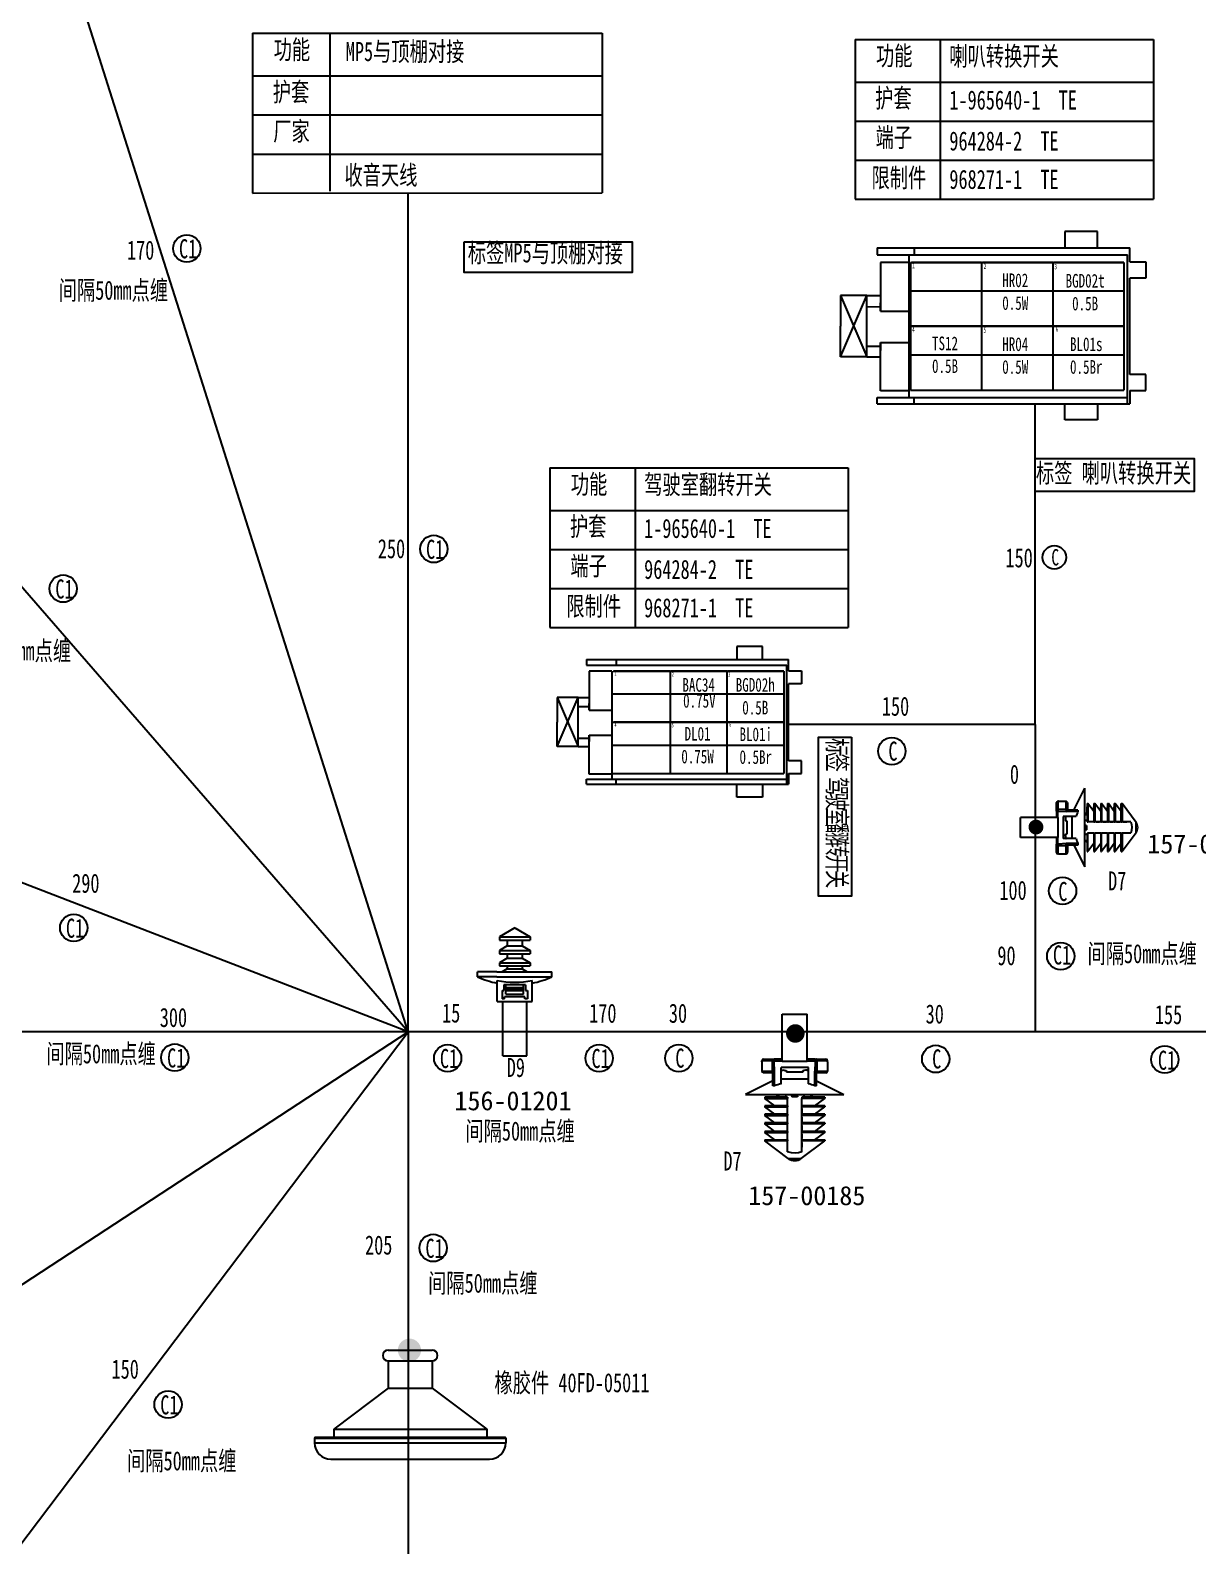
# Model space of a CAD drawing. Header units: millimetres. Extents: x 1543 to 5748, y 1576 to 2417.
# Drawn here: x 2583.1 to 2796.8, y 1916.8 to 2194.3 of the extents above; entities that cross this region are included whole.
import ezdxf

# ---------------------------------------------------------------- set-up
doc = ezdxf.new("R2010")
doc.units = ezdxf.units.MM
doc.layers.get('0').update_dxf_attribs({"lineweight": 25})
doc.layers.add('11文本层', color=255, linetype='Continuous')
for name, color, linetype, lineweight in [('1轮廓实线层', 7, 'Continuous', 50), ('_0', 7, 'Continuous', 25), ('_1轮廓实线层', 7, 'Continuous', 40)]:
    doc.layers.add(name, color=color, linetype=linetype, lineweight=lineweight)
doc.styles.get("Standard").update_dxf_attribs({"font": ''})
doc.styles.add('仿宋体', font='', dxfattribs={"width": 0.7, "height": 3.5})
doc.styles.add('仿宋体GB2312', font='', dxfattribs={"width": 0.7})
doc.styles.add('标准', font='fangsong.ttf', dxfattribs={"width": 0.7, "height": 3.5})
doc.styles.get('Standard').set_extended_font_data('SimSun')
doc.styles.get('仿宋体').set_extended_font_data('SimSun')
doc.styles.get('仿宋体GB2312').set_extended_font_data('SimSun')

msp = doc.modelspace()

# ---------------------------------------------------------------- hatches: boundary and pattern name
at = {"layer": '_1轮廓实线层', "linetype": 'ByBlock', "lineweight": -2}
h = msp.add_hatch(color=0, dxfattribs=at)
h.dxf.hatch_style = 1
edge = h.paths.add_edge_path()
edge.add_ellipse((2767.16, 2048.38), major_axis=(0, 1.36), ratio=1, start_angle=0, end_angle=360, ccw=False)
h = msp.add_hatch(color=0, dxfattribs=at)
h.dxf.hatch_style = 1
edge = h.paths.add_edge_path()
edge.add_ellipse((2723.12, 2010.59), major_axis=(1.7, 0), ratio=1, start_angle=0, end_angle=360, ccw=False)
h = msp.add_hatch(color=0, dxfattribs=at)
h.dxf.hatch_style = 1
edge = h.paths.add_edge_path()
edge.add_ellipse((2652.5, 1952.6), major_axis=(0, 2.12), ratio=1, start_angle=0, end_angle=360)

# ---------------------------------------------------------------- linework, layer by layer
at = {"color": 0}
msp.add_line((2637.94, 2193.72), (2637.94, 2164.8), dxfattribs=at)
for p, q in [((2778.4, 2157.41), (2772.47, 2157.41)), ((2772.47, 2157.41), (2772.47, 2154.45)), ((2778.4, 2154.45), (2778.4, 2157.41)), ((2738.1, 2154.45), (2744.85, 2154.45)), ((2738.1, 2154.45), (2738.1, 2153.16)), ((2738.1, 2153.16), (2744.85, 2153.16)), ((2743.89, 2153.16), (2743.89, 2140.17)), ((2743.89, 2153.16), (2783.91, 2153.16)), ((2744.85, 2154.45), (2784.33, 2154.45)), ((2744.85, 2154.45), (2744.85, 2153.16)), ((2783.91, 2125.88), (2783.91, 2153.16)), ((2784.33, 2151.87), (2784.33, 2154.45)), ((2743.89, 2151.75), (2738.7, 2151.75)), ((2738.7, 2151.75), (2738.7, 2142.86)), ((2744.22, 2151.77), (2744.22, 2140.07)), ((2744.22, 2151.77), (2757.22, 2151.77)), ((2757.22, 2151.77), (2744.36, 2151.77)), ((2757.22, 2151.77), (2757.22, 2140.07)), ((2757.22, 2151.77), (2757.22, 2140.07)), ((2757.22, 2151.77), (2770.22, 2151.77)), ((2770.22, 2151.77), (2757.36, 2151.77)), ((2770.22, 2151.77), (2770.22, 2140.07)), ((2770.22, 2151.77), (2770.22, 2140.07)), ((2770.22, 2151.77), (2783.22, 2151.77)), ((2783.22, 2151.77), (2770.36, 2151.77)), ((2783.22, 2151.77), (2783.22, 2140.07)), ((2784.33, 2151.87), (2787.29, 2151.87)), ((2787.29, 2151.87), (2787.29, 2148.9)), ((2787.29, 2148.9), (2784.33, 2148.9)), ((2784.33, 2131.27), (2784.33, 2148.9)), ((2736.21, 2145.71), (2731.4, 2145.71)), ((2731.4, 2145.71), (2731.4, 2140.1)), ((2731.4, 2134.49), (2736.21, 2145.71)), ((2731.4, 2145.71), (2736.19, 2134.49)), ((2736.19, 2134.49), (2736.21, 2145.71)), ((2736.21, 2145.71), (2738.7, 2145.71)), ((2744.22, 2146.57), (2757.22, 2146.57)), ((2757.22, 2146.57), (2770.22, 2146.57)), ((2770.22, 2146.57), (2783.22, 2146.57)), ((2738.7, 2143.6), (2736.2, 2143.61)), ((2738.7, 2142.86), (2738.7, 2144.34)), ((2738.7, 2142.86), (2743.89, 2142.86)), ((2731.4, 2134.49), (2731.4, 2140.1)), ((2743.89, 2140.17), (2743.89, 2137.12)), ((2744.22, 2140.07), (2744.22, 2128.37)), ((2744.22, 2140.07), (2757.22, 2140.07)), ((2744.22, 2140.07), (2757.22, 2140.07)), ((2757.22, 2140.07), (2744.36, 2140.07)), ((2757.22, 2140.07), (2757.22, 2128.37)), ((2757.22, 2140.07), (2757.22, 2128.37)), ((2757.22, 2140.07), (2770.22, 2140.07)), ((2757.22, 2140.07), (2770.22, 2140.07)), ((2770.22, 2140.07), (2757.36, 2140.07)), ((2770.22, 2140.07), (2770.22, 2128.37)), ((2770.22, 2140.07), (2770.22, 2128.37)), ((2770.22, 2140.07), (2783.22, 2140.07)), ((2770.22, 2140.07), (2783.22, 2140.07)), ((2783.22, 2140.07), (2770.36, 2140.07)), ((2783.22, 2140.07), (2783.22, 2128.37)), ((2738.7, 2128.23), (2738.7, 2137.12)), ((2738.7, 2137.12), (2743.89, 2137.12)), ((2738.7, 2137.12), (2738.7, 2135.64)), ((2743.89, 2137.12), (2743.89, 2128.15)), ((2736.19, 2134.49), (2731.4, 2134.49)), ((2736.19, 2134.49), (2738.7, 2134.49)), ((2738.7, 2136.38), (2736.2, 2136.38)), ((2744.22, 2134.87), (2757.22, 2134.87)), ((2757.22, 2134.87), (2770.22, 2134.87)), ((2770.22, 2134.87), (2783.22, 2134.87)), ((2787.29, 2131.27), (2784.33, 2131.27)), ((2787.29, 2128.31), (2787.29, 2131.27)), ((2743.89, 2128.23), (2738.7, 2128.23)), ((2743.89, 2129.71), (2743.89, 2127.02)), ((2744.22, 2128.37), (2757.22, 2128.37)), ((2757.22, 2128.37), (2770.22, 2128.37)), ((2770.22, 2128.37), (2783.22, 2128.37)), ((2784.33, 2128.31), (2787.29, 2128.31)), ((2784.33, 2128.31), (2784.33, 2125.88)), ((2738.1, 2125.88), (2738.1, 2127.02)), ((2738.1, 2127.02), (2783.91, 2127.02)), ((2738.1, 2125.88), (2744.85, 2125.88)), ((2744.85, 2125.88), (2744.85, 2127.02)), ((2744.85, 2125.88), (2784.33, 2125.88)), ((2772.47, 2122.92), (2772.47, 2125.88)), ((2778.4, 2125.88), (2778.4, 2122.92)), ((2778.4, 2122.92), (2772.47, 2122.92)), ((2717.14, 2081.45), (2712.4, 2081.45)), ((2712.4, 2081.45), (2712.4, 2079.08)), ((2717.14, 2079.08), (2717.14, 2081.45)), ((2684.91, 2079.08), (2690.31, 2079.08)), ((2684.91, 2079.08), (2684.91, 2078.04)), ((2690.31, 2079.08), (2721.89, 2079.08)), ((2690.31, 2079.08), (2690.31, 2078.04)), ((2721.89, 2077.01), (2721.89, 2079.08)), ((2684.91, 2078.04), (2690.31, 2078.04)), ((2689.54, 2076.92), (2685.39, 2076.92)), ((2685.39, 2076.92), (2685.39, 2069.81)), ((2689.54, 2078.04), (2721.55, 2078.04)), ((2689.54, 2076.92), (2689.54, 2058.04)), ((2689.8, 2076.93), (2700.2, 2076.93)), ((2700.2, 2076.93), (2689.91, 2076.93)), ((2700.2, 2076.93), (2700.2, 2067.57)), ((2700.2, 2076.93), (2700.2, 2067.57)), ((2700.2, 2076.93), (2710.6, 2076.93)), ((2710.6, 2076.93), (2700.31, 2076.93)), ((2710.6, 2076.93), (2710.6, 2067.57)), ((2710.6, 2076.93), (2710.6, 2067.57)), ((2710.6, 2076.93), (2721, 2076.93)), ((2721, 2076.93), (2710.71, 2076.93)), ((2721, 2076.93), (2721, 2067.57)), ((2721.55, 2056.23), (2721.55, 2078.04)), ((2721.89, 2077.01), (2724.26, 2077.01)), ((2724.26, 2077.01), (2724.26, 2074.64)), ((2689.8, 2072.77), (2700.2, 2072.77)), ((2700.2, 2072.77), (2710.6, 2072.77)), ((2710.6, 2072.77), (2721, 2072.77)), ((2724.26, 2074.64), (2721.89, 2074.64)), ((2721.89, 2060.54), (2721.89, 2074.64)), ((2683.39, 2072.08), (2679.55, 2072.08)), ((2679.55, 2072.08), (2679.55, 2067.6)), ((2679.55, 2063.11), (2683.39, 2072.08)), ((2679.55, 2072.08), (2683.38, 2063.11)), ((2683.38, 2063.11), (2683.39, 2072.08)), ((2683.39, 2072.08), (2685.39, 2072.08)), ((2685.39, 2070.4), (2683.39, 2070.4)), ((2685.39, 2069.81), (2685.39, 2071)), ((2679.55, 2063.11), (2679.55, 2067.6)), ((2685.39, 2069.81), (2689.54, 2069.81)), ((2689.8, 2067.57), (2700.2, 2067.57)), ((2689.8, 2067.57), (2700.2, 2067.57)), ((2700.2, 2067.57), (2689.91, 2067.57)), ((2700.2, 2067.57), (2700.2, 2058.21)), ((2700.2, 2067.57), (2700.2, 2058.21)), ((2700.2, 2067.57), (2710.6, 2067.57)), ((2700.2, 2067.57), (2710.6, 2067.57)), ((2710.6, 2067.57), (2700.31, 2067.57)), ((2710.6, 2067.57), (2710.6, 2058.21)), ((2710.6, 2067.57), (2710.6, 2058.21)), ((2710.6, 2067.57), (2721, 2067.57)), ((2710.6, 2067.57), (2721, 2067.57)), ((2721, 2067.57), (2710.71, 2067.57)), ((2721, 2067.57), (2721, 2058.21)), ((2685.39, 2064.63), (2683.38, 2064.63)), ((2685.39, 2058.1), (2685.39, 2065.22)), ((2685.39, 2065.22), (2689.54, 2065.22)), ((2685.39, 2065.22), (2685.39, 2064.03)), ((2683.38, 2063.11), (2679.55, 2063.11)), ((2683.38, 2063.11), (2685.39, 2063.11)), ((2689.8, 2063.41), (2700.2, 2063.41)), ((2700.2, 2063.41), (2710.6, 2063.41)), ((2710.6, 2063.41), (2721, 2063.41)), ((2689.54, 2059.29), (2689.54, 2057.13)), ((2724.26, 2060.54), (2721.89, 2060.54)), ((2724.26, 2058.17), (2724.26, 2060.54)), ((2684.91, 2056.23), (2684.91, 2057.13)), ((2684.91, 2057.13), (2721.55, 2057.13)), ((2684.91, 2056.23), (2690.31, 2056.23)), ((2689.54, 2058.1), (2685.39, 2058.1)), ((2689.8, 2058.21), (2700.2, 2058.21)), ((2690.31, 2056.23), (2690.31, 2057.13)), ((2690.31, 2056.23), (2721.89, 2056.23)), ((2700.2, 2058.21), (2710.6, 2058.21)), ((2710.6, 2058.21), (2721, 2058.21)), ((2712.4, 2053.85), (2712.4, 2056.23)), ((2717.14, 2056.23), (2717.14, 2053.85)), ((2721.89, 2058.17), (2724.26, 2058.17)), ((2721.89, 2058.17), (2721.89, 2056.23)), ((2717.14, 2053.85), (2712.4, 2053.85)), ((2774.07, 2051.5), (2776.11, 2055.5)), ((2776.11, 2041.1), (2776.11, 2055.5)), ((2770.91, 2051.43), (2770.91, 2052.86)), ((2770.91, 2051.32), (2770.91, 2051.43)), ((2770.91, 2051.32), (2771.15, 2051.32)), ((2770.91, 2051.32), (2770.91, 2050.14)), ((2771.15, 2053.1), (2771.15, 2051.59)), ((2771.31, 2053.1), (2771.15, 2053.1)), ((2771.31, 2051.59), (2771.15, 2051.59)), ((2771.15, 2051.59), (2771.15, 2051.32)), ((2771.15, 2051.32), (2771.31, 2051.32)), ((2771.15, 2050.14), (2771.15, 2051.32)), ((2771.31, 2053.1), (2772.67, 2053.1)), ((2772.67, 2051.59), (2771.31, 2051.59)), ((2771.31, 2051.32), (2772.67, 2051.24)), ((2772.67, 2051.59), (2772.67, 2053.1)), ((2772.67, 2051.59), (2772.67, 2051.32)), ((2772.91, 2051.24), (2772.67, 2051.24)), ((2772.91, 2052.86), (2772.91, 2051.5)), ((2774.81, 2051.5), (2772.91, 2051.5)), ((2774.81, 2051.24), (2772.91, 2051.24)), ((2774.81, 2051.5), (2774.81, 2051.24)), ((2776.35, 2050.86), (2776.11, 2050.86)), ((2776.11, 2050.66), (2776.43, 2050.66)), ((2776.43, 2050.78), (2776.43, 2050.66)), ((2776.43, 2050.7), (2776.51, 2050.7)), ((2776.51, 2052.7), (2776.51, 2049.34)), ((2776.51, 2052.7), (2776.67, 2052.7)), ((2776.51, 2050.7), (2776.51, 2052.11)), ((2776.67, 2052.7), (2776.67, 2049.34)), ((2777.76, 2051.23), (2776.67, 2052.7)), ((2777.76, 2052.7), (2777.76, 2049.34)), ((2777.76, 2052.7), (2777.92, 2052.7)), ((2777.76, 2051.23), (2777.76, 2052.11)), ((2777.92, 2052.7), (2777.92, 2049.34)), ((2779.01, 2051.23), (2777.92, 2052.7)), ((2779.01, 2052.7), (2779.01, 2049.34)), ((2779.01, 2052.7), (2779.17, 2052.7)), ((2779.01, 2051.23), (2779.01, 2052.11)), ((2779.17, 2052.7), (2779.17, 2049.34)), ((2780.26, 2051.23), (2779.17, 2052.7)), ((2780.26, 2052.7), (2780.26, 2049.34)), ((2780.26, 2052.7), (2780.42, 2052.7)), ((2780.26, 2051.23), (2780.26, 2052.11)), ((2780.42, 2052.7), (2780.42, 2049.34)), ((2781.5, 2051.23), (2780.42, 2052.7)), ((2781.5, 2052.7), (2781.5, 2049.34)), ((2781.5, 2052.7), (2781.66, 2052.7)), ((2781.5, 2051.23), (2781.5, 2052.11)), ((2781.66, 2052.7), (2781.66, 2049.34)), ((2782.75, 2051.23), (2781.66, 2052.7)), ((2782.75, 2049.34), (2782.75, 2052.7)), ((2782.75, 2052.7), (2782.91, 2052.7)), ((2782.75, 2051.23), (2782.75, 2052.11)), ((2785.47, 2049.25), (2782.91, 2052.7)), ((2782.91, 2052.7), (2782.91, 2049.34)), ((2771.24, 2050.14), (2764.35, 2050.14)), ((2764.35, 2046.46), (2764.35, 2050.14)), ((2771.24, 2046.46), (2771.24, 2050.14)), ((2774.54, 2050.3), (2772.14, 2050.3)), ((2772.14, 2050.3), (2772.14, 2049.9)), ((2772.14, 2049.9), (2772.14, 2046.7)), ((2772.67, 2049.5), (2772.83, 2049.5)), ((2772.83, 2049.5), (2772.83, 2047.1)), ((2773.79, 2049.9), (2773.79, 2050.3)), ((2773.79, 2046.7), (2773.79, 2049.9)), ((2776.11, 2049.62), (2776.51, 2049.62)), ((2776.35, 2048.7), (2776.11, 2048.7)), ((2776.35, 2047.9), (2776.11, 2047.9)), ((2776.35, 2048.7), (2776.43, 2048.7)), ((2776.35, 2048.7), (2776.35, 2047.9)), ((2776.35, 2047.9), (2776.43, 2047.9)), ((2776.43, 2048.7), (2776.43, 2047.9)), ((2776.51, 2049.34), (2776.67, 2049.34)), ((2778.16, 2049.34), (2776.67, 2049.34)), ((2777.76, 2049.34), (2777.92, 2049.34)), ((2779.41, 2049.34), (2777.92, 2049.34)), ((2778.16, 2049.34), (2778.81, 2049.34)), ((2779.01, 2049.34), (2779.17, 2049.34)), ((2780.66, 2049.34), (2779.17, 2049.34)), ((2779.41, 2049.34), (2780.06, 2049.34)), ((2780.26, 2049.34), (2780.42, 2049.34)), ((2781.9, 2049.34), (2780.42, 2049.34)), ((2780.66, 2049.34), (2781.31, 2049.34)), ((2781.5, 2049.34), (2781.66, 2049.34)), ((2783.15, 2049.34), (2781.66, 2049.34)), ((2781.9, 2049.34), (2782.55, 2049.34)), ((2782.75, 2049.34), (2782.91, 2049.34)), ((2784.51, 2049.34), (2782.91, 2049.34)), ((2783.15, 2049.34), (2783.8, 2049.34)), ((2785.47, 2048.3), (2785.47, 2049.25)), ((2785.47, 2047.34), (2785.47, 2048.3)), ((2771.24, 2046.46), (2764.35, 2046.46)), ((2770.91, 2046.46), (2770.91, 2045.28)), ((2770.91, 2045.28), (2771.15, 2045.28)), ((2770.91, 2045.17), (2770.91, 2045.28)), ((2770.91, 2043.74), (2770.91, 2045.17)), ((2771.15, 2045.28), (2771.15, 2046.46)), ((2771.31, 2045.28), (2771.15, 2045.28)), ((2771.15, 2045), (2771.15, 2045.28)), ((2771.15, 2045), (2771.31, 2045)), ((2771.15, 2045), (2771.15, 2043.5)), ((2772.67, 2045.35), (2771.31, 2045.28)), ((2771.31, 2045), (2772.67, 2045)), ((2772.14, 2046.7), (2772.14, 2046.3)), ((2774.54, 2046.3), (2772.14, 2046.3)), ((2772.67, 2047.1), (2772.83, 2047.1)), ((2772.91, 2045.35), (2772.67, 2045.35)), ((2772.67, 2045), (2772.67, 2045.28)), ((2772.67, 2043.5), (2772.67, 2045)), ((2774.81, 2045.1), (2772.89, 2045.1)), ((2774.81, 2045.35), (2772.91, 2045.35)), ((2772.91, 2045.1), (2772.91, 2043.74)), ((2773.79, 2046.3), (2773.79, 2046.7)), ((2774.07, 2045.1), (2776.11, 2041.1)), ((2774.81, 2045.35), (2774.81, 2045.1)), ((2776.51, 2047.02), (2776.11, 2047.04)), ((2776.11, 2045.93), (2776.43, 2045.93)), ((2776.35, 2045.74), (2776.11, 2045.74)), ((2776.43, 2045.93), (2776.43, 2045.82)), ((2776.43, 2045.9), (2776.51, 2045.9)), ((2776.51, 2047.26), (2776.67, 2047.26)), ((2776.51, 2047.26), (2776.51, 2043.9)), ((2777.76, 2047.26), (2776.67, 2047.26)), ((2776.67, 2043.9), (2776.67, 2047.26)), ((2777.76, 2045.36), (2776.67, 2043.9)), ((2777.76, 2047.26), (2777.92, 2047.26)), ((2777.76, 2047.26), (2777.76, 2043.9)), ((2779.01, 2047.26), (2777.92, 2047.26)), ((2777.92, 2043.9), (2777.92, 2047.26)), ((2779.01, 2045.36), (2777.92, 2043.9)), ((2779.01, 2047.26), (2779.17, 2047.26)), ((2779.01, 2047.26), (2779.01, 2043.9)), ((2780.25, 2047.26), (2779.17, 2047.26)), ((2779.17, 2043.9), (2779.17, 2047.26)), ((2780.26, 2045.36), (2779.17, 2043.9)), ((2780.26, 2047.26), (2780.42, 2047.26)), ((2780.26, 2047.26), (2780.26, 2043.9)), ((2781.5, 2047.26), (2780.42, 2047.26)), ((2780.42, 2043.9), (2780.42, 2047.26)), ((2781.5, 2045.36), (2780.42, 2043.9)), ((2781.5, 2047.26), (2781.66, 2047.26)), ((2781.5, 2047.26), (2781.5, 2043.9)), ((2782.75, 2047.26), (2781.66, 2047.26)), ((2781.66, 2043.9), (2781.66, 2047.26)), ((2782.75, 2045.36), (2781.66, 2043.9)), ((2782.75, 2047.26), (2782.91, 2047.26)), ((2782.75, 2043.9), (2782.75, 2047.26)), ((2785.47, 2047.34), (2782.91, 2043.9)), ((2784.51, 2047.26), (2782.91, 2047.26)), ((2782.91, 2047.26), (2782.91, 2043.9)), ((2771.31, 2043.5), (2771.15, 2043.5)), ((2771.31, 2043.5), (2772.67, 2043.5)), ((2776.51, 2043.9), (2776.67, 2043.9)), ((2777.76, 2043.9), (2777.92, 2043.9)), ((2779.01, 2043.9), (2779.17, 2043.9)), ((2780.26, 2043.9), (2780.42, 2043.9)), ((2781.5, 2043.9), (2781.66, 2043.9)), ((2782.75, 2043.9), (2782.91, 2043.9)), ((2720.71, 2005.5), (2720.71, 2014.1)), ((2720.71, 2014.1), (2725.31, 2014.1)), ((2725.31, 2005.5), (2725.31, 2014.1)), ((2718.89, 2005.61), (2717.01, 2005.61)), ((2717.01, 2005.41), (2717.01, 2005.61)), ((2717.01, 2005.41), (2717.01, 2003.71)), ((2717.01, 2003.71), (2718.89, 2003.71)), ((2717.31, 2005.91), (2719.1, 2005.91)), ((2719.01, 2003.41), (2717.31, 2003.41)), ((2718.89, 2005.61), (2718.89, 2005.41)), ((2718.89, 2005.61), (2719.23, 2005.61)), ((2718.89, 2005.41), (2718.89, 2003.71)), ((2718.89, 2003.71), (2719.23, 2003.71)), ((2719.01, 2001.03), (2719.01, 2003.43)), ((2719.1, 2005.91), (2719.23, 2005.91)), ((2720.71, 2005.91), (2719.23, 2005.91)), ((2719.23, 2005.91), (2719.23, 2005.61)), ((2719.23, 2005.61), (2720.71, 2005.61)), ((2719.23, 2005.41), (2719.23, 2005.61)), ((2719.33, 2003.71), (2719.23, 2005.41)), ((2719.33, 2003.41), (2719.33, 2003.71)), ((2719.33, 2001.03), (2719.33, 2003.41)), ((2720.51, 2001.37), (2720.51, 2004.38)), ((2721.01, 2004.38), (2720.51, 2004.38)), ((2720.71, 2005.5), (2725.31, 2005.5)), ((2725.01, 2004.38), (2721.01, 2004.38)), ((2721.51, 2003.71), (2721.51, 2003.51)), ((2724.51, 2003.51), (2721.51, 2003.51)), ((2724.51, 2003.71), (2724.51, 2003.51)), ((2725.51, 2004.38), (2725.01, 2004.38)), ((2726.78, 2005.91), (2725.31, 2005.91)), ((2725.31, 2005.61), (2726.78, 2005.61)), ((2725.51, 2001.37), (2725.51, 2004.38)), ((2726.78, 2005.41), (2726.69, 2003.71)), ((2726.69, 2003.41), (2726.69, 2003.71)), ((2726.69, 2001.03), (2726.69, 2003.41)), ((2726.78, 2005.91), (2726.78, 2005.61)), ((2726.78, 2005.91), (2726.92, 2005.91)), ((2726.78, 2005.61), (2726.78, 2005.41)), ((2727.13, 2005.61), (2726.78, 2005.61)), ((2727.13, 2003.71), (2726.78, 2003.71)), ((2726.92, 2005.91), (2728.71, 2005.91)), ((2727.01, 2001.03), (2727.01, 2003.41)), ((2728.71, 2003.41), (2727.01, 2003.41)), ((2727.13, 2005.41), (2727.13, 2005.61)), ((2729.01, 2005.61), (2727.13, 2005.61)), ((2727.13, 2003.71), (2727.13, 2005.41)), ((2727.13, 2003.71), (2729.01, 2003.71)), ((2729.01, 2005.41), (2729.01, 2005.61)), ((2729.01, 2005.41), (2729.01, 2003.71)), ((2719.01, 2001.95), (2714.01, 1999.41)), ((2719.33, 2001.03), (2719.01, 2001.03)), ((2720.51, 2002.31), (2721.01, 2002.31)), ((2721.01, 2002.31), (2725.01, 2002.31)), ((2725.01, 2002.31), (2725.51, 2002.31)), ((2727.01, 2001.03), (2726.69, 2001.03)), ((2727.01, 2001.95), (2732.01, 1999.41)), ((2714.01, 1999.41), (2732.01, 1999.41)), ((2721.71, 1998.91), (2717.51, 1998.91)), ((2717.51, 1998.91), (2717.51, 1998.71)), ((2717.51, 1998.71), (2721.71, 1998.71)), ((2719.34, 1997.35), (2717.51, 1998.71)), ((2719.81, 1999.11), (2719.81, 1999.41)), ((2720.05, 1999.01), (2719.91, 1999.01)), ((2720.01, 1999.01), (2720.01, 1998.91)), ((2720.05, 1999.41), (2720.05, 1999.01)), ((2721.41, 1998.91), (2721.43, 1999.41)), ((2721.71, 1998.91), (2721.71, 1998.71)), ((2721.71, 1997.35), (2721.71, 1998.71)), ((2722.51, 1999.11), (2722.51, 1999.41)), ((2722.51, 1999.11), (2722.51, 1999.01)), ((2723.51, 1999.11), (2722.51, 1999.11)), ((2723.51, 1999.01), (2722.51, 1999.01)), ((2723.51, 1999.11), (2723.51, 1999.41)), ((2723.51, 1999.11), (2723.51, 1999.01)), ((2724.31, 1998.91), (2724.31, 1998.71)), ((2728.51, 1998.91), (2724.31, 1998.91)), ((2724.31, 1996.85), (2724.31, 1998.71)), ((2728.51, 1998.71), (2724.31, 1998.71)), ((2724.67, 1999.41), (2724.67, 1998.91)), ((2725.97, 1999.41), (2725.97, 1999.01)), ((2726.11, 1999.01), (2725.97, 1999.01)), ((2726.01, 1999.01), (2726.01, 1998.91)), ((2726.01, 1998.91), (2727.77, 1998.91)), ((2726.21, 1999.11), (2726.21, 1999.41)), ((2726.68, 1997.35), (2728.51, 1998.71)), ((2728.51, 1998.91), (2728.51, 1998.71)), ((2721.71, 1997.35), (2717.51, 1997.35)), ((2717.51, 1997.35), (2717.51, 1997.15)), ((2717.51, 1997.15), (2721.71, 1997.15)), ((2719.34, 1995.79), (2717.51, 1997.15)), ((2721.71, 1995.79), (2717.51, 1995.79)), ((2717.51, 1995.79), (2717.51, 1995.59)), ((2717.51, 1995.59), (2721.71, 1995.59)), ((2719.34, 1994.23), (2717.51, 1995.59)), ((2721.71, 1997.35), (2721.71, 1997.15)), ((2721.71, 1995.79), (2721.71, 1997.15)), ((2721.71, 1995.79), (2721.71, 1995.59)), ((2721.71, 1994.23), (2721.71, 1995.59)), ((2724.31, 1997.35), (2724.31, 1997.15)), ((2728.51, 1997.35), (2724.31, 1997.35)), ((2724.31, 1995.29), (2724.31, 1997.15)), ((2728.51, 1997.15), (2724.31, 1997.15)), ((2724.31, 1996.85), (2724.31, 1996.03)), ((2724.31, 1995.79), (2724.31, 1995.59)), ((2728.51, 1995.79), (2724.31, 1995.79)), ((2724.31, 1993.73), (2724.31, 1995.59)), ((2728.51, 1995.59), (2724.31, 1995.59)), ((2724.31, 1995.29), (2724.31, 1994.47)), ((2726.68, 1997.35), (2727.77, 1997.35)), ((2726.68, 1995.79), (2728.51, 1997.15)), ((2726.68, 1995.79), (2727.77, 1995.79)), ((2726.68, 1994.23), (2728.51, 1995.59)), ((2728.51, 1997.35), (2728.51, 1997.15)), ((2728.51, 1995.79), (2728.51, 1995.59)), ((2721.71, 1994.23), (2717.51, 1994.23)), ((2717.51, 1994.23), (2717.51, 1994.03)), ((2717.51, 1994.03), (2721.71, 1994.03)), ((2719.34, 1992.67), (2717.51, 1994.03)), ((2721.71, 1992.67), (2717.51, 1992.67)), ((2717.51, 1992.67), (2717.51, 1992.47)), ((2717.51, 1992.47), (2721.71, 1992.47)), ((2719.34, 1991.11), (2717.51, 1992.47)), ((2721.71, 1994.23), (2721.71, 1994.03)), ((2721.71, 1992.67), (2721.71, 1994.03)), ((2721.71, 1992.67), (2721.71, 1992.47)), ((2721.71, 1991.11), (2721.71, 1992.47)), ((2724.31, 1994.23), (2724.31, 1994.03)), ((2728.51, 1994.23), (2724.31, 1994.23)), ((2724.31, 1992.17), (2724.31, 1994.03)), ((2728.51, 1994.03), (2724.31, 1994.03)), ((2724.31, 1993.73), (2724.31, 1992.91)), ((2724.31, 1992.67), (2724.31, 1992.47)), ((2728.51, 1992.67), (2724.31, 1992.67)), ((2724.31, 1990.61), (2724.31, 1992.47)), ((2728.51, 1992.47), (2724.31, 1992.47)), ((2726.68, 1994.23), (2727.77, 1994.23)), ((2726.68, 1992.67), (2728.51, 1994.03)), ((2726.68, 1992.67), (2727.77, 1992.67)), ((2726.68, 1991.11), (2728.51, 1992.47)), ((2728.51, 1994.23), (2728.51, 1994.03)), ((2728.51, 1992.67), (2728.51, 1992.47)), ((2717.51, 1991.11), (2721.71, 1991.11)), ((2717.51, 1991.11), (2717.51, 1990.91)), ((2721.71, 1990.91), (2717.51, 1990.91)), ((2721.81, 1987.7), (2717.51, 1990.91)), ((2721.71, 1991.11), (2721.71, 1990.91)), ((2721.71, 1988.91), (2721.71, 1990.91)), ((2724.2, 1987.7), (2728.51, 1990.91)), ((2724.31, 1992.17), (2724.31, 1991.35)), ((2724.31, 1991.11), (2728.51, 1991.11)), ((2724.31, 1991.11), (2724.31, 1990.91)), ((2728.51, 1990.91), (2724.31, 1990.91)), ((2724.31, 1988.91), (2724.31, 1990.91)), ((2724.31, 1990.61), (2724.31, 1989.79)), ((2726.68, 1991.11), (2727.77, 1991.11)), ((2728.51, 1991.11), (2728.51, 1990.91)), ((2721.81, 1987.7), (2723.01, 1987.7)), ((2723.01, 1987.7), (2724.2, 1987.7))]:
    msp.add_line(p, q)
at = {"lineweight": -3}
for p, q in [((2671.76, 2029.96), (2668.96, 2028.27)), ((2668.96, 2028.27), (2670.42, 2028.27)), ((2668.96, 2028.27), (2668.96, 2027.7)), ((2670.42, 2028.27), (2674.56, 2028.27)), ((2671.76, 2029.96), (2674.56, 2028.27)), ((2674.56, 2028.27), (2674.56, 2027.7)), ((2668.96, 2027.7), (2670.42, 2027.7)), ((2670.38, 2026.65), (2668.96, 2025.8)), ((2668.96, 2025.8), (2670.42, 2025.8)), ((2668.96, 2025.8), (2668.96, 2025.16)), ((2670.38, 2027.7), (2670.38, 2026.65)), ((2670.38, 2026.65), (2671.1, 2026.65)), ((2670.42, 2027.7), (2674.56, 2027.7)), ((2670.42, 2025.8), (2674.56, 2025.8)), ((2671.1, 2026.65), (2673.13, 2026.65)), ((2673.13, 2027.7), (2673.13, 2026.65)), ((2673.13, 2026.65), (2674.56, 2025.8)), ((2674.56, 2025.8), (2674.56, 2025.16)), ((2668.96, 2025.16), (2670.42, 2025.16)), ((2670.38, 2024.41), (2668.96, 2023.55)), ((2668.96, 2023.55), (2670.42, 2023.55)), ((2668.96, 2023.55), (2668.96, 2022.96)), ((2668.96, 2022.96), (2670.42, 2022.96)), ((2670.38, 2025.16), (2670.38, 2024.41)), ((2670.38, 2024.41), (2671.1, 2024.41)), ((2670.38, 2022.96), (2670.38, 2022.44)), ((2670.42, 2025.16), (2674.56, 2025.16)), ((2670.42, 2023.55), (2674.56, 2023.55)), ((2670.42, 2022.96), (2674.56, 2022.96)), ((2671.1, 2024.41), (2673.13, 2024.41)), ((2673.13, 2025.16), (2673.13, 2024.41)), ((2673.13, 2024.41), (2674.56, 2023.55)), ((2673.13, 2022.96), (2674.56, 2022.96)), ((2673.13, 2022.96), (2673.13, 2022.44)), ((2674.56, 2023.55), (2674.56, 2022.96)), ((2664.96, 2020.99), (2664.96, 2021.88)), ((2668.5, 2021.88), (2664.96, 2021.88)), ((2668.5, 2020.99), (2664.96, 2020.99)), ((2668.5, 2021.88), (2678.56, 2021.88)), ((2668.5, 2020.99), (2678.56, 2020.99)), ((2668.56, 2016.43), (2668.56, 2020.32)), ((2670.38, 2022.44), (2669.45, 2021.88)), ((2670.38, 2022.44), (2671.1, 2022.44)), ((2671.1, 2022.44), (2673.13, 2022.44)), ((2673.13, 2022.44), (2674.07, 2021.88)), ((2674.96, 2016.43), (2674.96, 2020.32)), ((2678.56, 2020.99), (2678.56, 2021.88)), ((2669.44, 2018.43), (2669.44, 2016.91)), ((2669.44, 2018.43), (2669.76, 2018.43)), ((2673.76, 2019.47), (2669.76, 2019.47)), ((2669.76, 2019.47), (2669.76, 2018.43)), ((2673.6, 2017.31), (2669.92, 2017.31)), ((2669.92, 2016.91), (2669.92, 2017.31)), ((2670.16, 2019.03), (2670.16, 2019.47)), ((2670.16, 2018.99), (2670.16, 2019.03)), ((2670.16, 2019.03), (2673.36, 2019.03)), ((2670.16, 2018.83), (2670.16, 2018.99)), ((2670.16, 2018.99), (2673.36, 2018.99)), ((2670.16, 2018.43), (2670.16, 2018.83)), ((2670.16, 2018.83), (2673.36, 2018.83)), ((2670.16, 2017.79), (2670.16, 2018.43)), ((2670.16, 2018.43), (2673.36, 2018.43)), ((2670.16, 2017.79), (2673.36, 2017.79)), ((2673.36, 2019.03), (2673.36, 2019.47)), ((2673.36, 2018.99), (2673.36, 2019.03)), ((2673.36, 2018.83), (2673.36, 2018.99)), ((2673.36, 2018.43), (2673.36, 2018.83)), ((2673.36, 2017.79), (2673.36, 2018.43)), ((2673.6, 2016.91), (2673.6, 2017.31)), ((2673.76, 2019.47), (2673.76, 2018.43)), ((2673.76, 2018.43), (2674.08, 2018.43)), ((2674.08, 2018.43), (2674.08, 2016.91)), ((2668.56, 2016.43), (2674.96, 2016.43)), ((2669.92, 2016.91), (2669.44, 2016.91)), ((2669.56, 2011.47), (2669.56, 2016.43)), ((2669.56, 2016.43), (2673.96, 2016.43)), ((2674.08, 2016.91), (2673.6, 2016.91)), ((2673.96, 2011.47), (2673.96, 2016.43)), ((2669.56, 2006.51), (2669.56, 2011.47)), ((2673.96, 2006.51), (2673.96, 2011.47)), ((2669.56, 2006.51), (2673.96, 2006.51))]:
    msp.add_line(p, q, dxfattribs=at)
at = {"lineweight": -2}
for p, q in [((2648.63, 1952.63), (2652.63, 1952.63)), ((2648.63, 1950.63), (2652.63, 1950.63)), ((2648.63, 1950.63), (2648.63, 1945.63)), ((2652.63, 1952.63), (2656.63, 1952.63)), ((2652.63, 1950.63), (2656.63, 1950.63)), ((2656.63, 1950.63), (2656.63, 1945.63)), ((2648.63, 1945.63), (2638.63, 1938.13)), ((2648.63, 1945.63), (2652.63, 1945.63)), ((2652.63, 1945.63), (2656.63, 1945.63)), ((2656.63, 1945.63), (2666.63, 1938.13)), ((2638.63, 1938.13), (2652.63, 1938.13)), ((2638.63, 1938.13), (2638.63, 1936.63)), ((2652.63, 1938.13), (2666.63, 1938.13)), ((2666.63, 1938.13), (2666.63, 1936.63)), ((2635.13, 1936.51), (2652.63, 1936.51)), ((2635.13, 1936.51), (2635.13, 1935.63)), ((2635.13, 1935.63), (2652.63, 1935.63)), ((2652.63, 1936.63), (2635.26, 1936.63)), ((2670.01, 1936.63), (2652.63, 1936.63)), ((2652.63, 1936.51), (2670.13, 1936.51)), ((2652.63, 1935.63), (2670.13, 1935.63)), ((2670.13, 1936.51), (2670.13, 1935.63)), ((2638.13, 1932.63), (2652.63, 1932.63)), ((2652.63, 1932.63), (2667.13, 1932.63))]:
    msp.add_line(p, q, dxfattribs=at)
for points in [[(2771.15, 2051.59), (2771.06, 2051.58), (2770.98, 2051.54), (2770.92, 2051.48), (2770.91, 2051.43)], [(2772.67, 2051.59), (2772.83, 2051.55), (2772.89, 2051.49)], [(2772.89, 2051.49), (2772.87, 2051.37), (2772.83, 2051.32)], [(2772.67, 2050.3), (2772.65, 2050.29), (2772.63, 2050.28), (2772.61, 2050.23), (2772.57, 2050.13), (2772.54, 2049.9)], [(2772.54, 2049.9), (2772.56, 2049.69), (2772.62, 2049.54), (2772.64, 2049.51), (2772.65, 2049.5), (2772.67, 2049.5)], [(2772.67, 2049.5), (2772.65, 2049.5), (2772.63, 2049.52), (2772.61, 2049.56), (2772.58, 2049.62)], [(2784.51, 2049.34), (2784.64, 2048.84), (2784.7, 2048.37)], [(2784.7, 2048.37), (2784.66, 2047.83), (2784.51, 2047.26)], [(2771.15, 2045), (2771.06, 2045.01), (2770.98, 2045.05), (2770.92, 2045.12), (2770.91, 2045.17)], [(2772.54, 2046.74), (2772.58, 2046.98), (2772.62, 2047.06), (2772.65, 2047.09), (2772.67, 2047.1)], [(2772.54, 2046.7), (2772.56, 2046.9), (2772.62, 2047.06), (2772.64, 2047.08), (2772.65, 2047.09), (2772.67, 2047.1)], [(2772.54, 2046.7), (2772.56, 2046.49), (2772.62, 2046.34), (2772.64, 2046.31), (2772.65, 2046.3), (2772.67, 2046.3)], [(2772.67, 2046.3), (2772.65, 2046.3), (2772.64, 2046.31), (2772.61, 2046.35), (2772.58, 2046.41)], [(2772.67, 2045), (2772.83, 2045.04), (2772.89, 2045.1)], [(2718.89, 2005.61), (2718.91, 2005.72), (2718.95, 2005.82), (2719.04, 2005.89), (2719.1, 2005.91)], [(2718.89, 2003.71), (2718.94, 2003.51), (2719.02, 2003.43)], [(2721.01, 2003.87), (2720.75, 2003.84), (2720.56, 2003.77), (2720.52, 2003.74), (2720.51, 2003.73), (2720.51, 2003.71)], [(2720.51, 2003.71), (2720.52, 2003.73), (2720.53, 2003.75), (2720.58, 2003.78), (2720.65, 2003.81)], [(2721.01, 2003.87), (2721.27, 2003.84), (2721.46, 2003.77), (2721.49, 2003.74), (2721.5, 2003.73), (2721.51, 2003.71)], [(2721.07, 2003.86), (2721.37, 2003.81), (2721.47, 2003.77), (2721.5, 2003.73), (2721.51, 2003.71)], [(2725.01, 2003.87), (2724.75, 2003.84), (2724.56, 2003.77), (2724.52, 2003.74), (2724.51, 2003.73), (2724.51, 2003.71)], [(2724.51, 2003.71), (2724.52, 2003.73), (2724.53, 2003.75), (2724.59, 2003.79), (2724.67, 2003.82)], [(2725.51, 2003.71), (2725.5, 2003.73), (2725.48, 2003.75), (2725.43, 2003.79), (2725.29, 2003.84), (2725.01, 2003.87)], [(2727, 2003.43), (2726.85, 2003.46), (2726.78, 2003.51)], [(2727.13, 2005.61), (2727.11, 2005.72), (2727.07, 2005.82), (2726.98, 2005.89), (2726.92, 2005.91)], [(2727.13, 2003.71), (2727.08, 2003.51), (2727, 2003.43)], [(2723.11, 1988.67), (2722.42, 1988.72), (2721.71, 1988.91)], [(2724.31, 1988.91), (2723.69, 1988.74), (2723.11, 1988.67)]]:
    msp.add_lwpolyline(points)
for centre, radius, start, end in [((2771.15, 2052.86), 0.24, 90.0109, 179.9933), ((2772.67, 2052.86), 0.24, 0.0051, 89.9891), ((2772.66, 2051.47), 0.224, 271.6909, 318.0317), ((2788.16, 2046.89), 14.04, 161.9381, 165.9562), ((2776.35, 2050.78), 0.08, 360, 90), ((2773.48, 2049.91), 0.931, 163.3064, 179.4791), ((2784.19, 2048.3), 1.6, 323.3437, 36.6563), ((2772.66, 2045.13), 0.224, 41.9793, 88.3229), ((2772.65, 2045.12), 0.241, 356.7895, 41.4835), ((2788.16, 2049.7), 14.04, 194.0438, 198.0619), ((2776.35, 2045.82), 0.08, 270, 360), ((2771.15, 2043.74), 0.24, 180.0067, 269.9891), ((2772.67, 2043.74), 0.24, 270.0109, 359.9949), ((2717.31, 2005.61), 0.3, 90.0067, 179.9891), ((2717.31, 2003.71), 0.3, 180.0109, 269.9949), ((2719.03, 2003.73), 0.301, 266.7895, 311.4835), ((2719.05, 2003.71), 0.28, 311.9793, 358.3229), ((2725.03, 2002.7), 1.16, 73.3064, 89.4791), ((2726.97, 2003.71), 0.28, 181.6909, 228.0317), ((2728.71, 2005.61), 0.3, 0.0109, 89.9933), ((2728.71, 2003.71), 0.3, 270.0051, 359.9891), ((2724.77, 1984.34), 17.55, 104.0438, 108.0619), ((2721.25, 1984.34), 17.55, 71.9381, 75.9562), ((2719.91, 1999.11), 0.1, 180, 270), ((2726.11, 1999.11), 0.1, 270, 360), ((2723.01, 1989.31), 2, 233.3437, 306.6563)]:
    msp.add_arc(centre, radius, start, end)
at = {"lineweight": -3}
for radius, start, end in [(16, 244.8493, 258.4631), (15.49, 258.0793, 281.9207), (16, 281.5369, 295.1507)]:
    msp.add_arc((2671.76, 2035.47), radius, start, end, dxfattribs=at)
at = {"lineweight": -2}
for centre, radius, start, end in [((2648.63, 1951.63), 1, 90, 180), ((2648.63, 1951.63), 1, 180, 270), ((2656.63, 1951.63), 1, 360, 90), ((2656.63, 1951.63), 1, 270, 360), ((2635.26, 1936.51), 0.125, 90, 180), ((2638.13, 1935.63), 3, 180, 270), ((2667.13, 1935.63), 3, 270, 360), ((2670.01, 1936.51), 0.125, 360, 90)]:
    msp.add_arc(centre, radius, start, end, dxfattribs=at)
at = {"layer": '11文本层', "color": 0}
for p, q in [((2623.8, 2193.72), (2623.8, 2185.92)), ((2623.8, 2193.72), (2639.4, 2193.72)), ((2639.4, 2193.72), (2687.74, 2193.72)), ((2687.74, 2193.72), (2687.74, 2164.53)), ((2623.8, 2185.92), (2687.74, 2185.92)), ((2623.8, 2185.92), (2623.8, 2178.77)), ((2623.8, 2178.77), (2687.74, 2178.77)), ((2623.8, 2178.77), (2623.8, 2171.62)), ((2623.8, 2171.62), (2687.74, 2171.62)), ((2623.8, 2171.62), (2623.8, 2164.47)), ((2623.8, 2164.47), (2687.74, 2164.53))]:
    msp.add_line(p, q, dxfattribs=at)
at = {"layer": '11文本层'}
for p, q in [((2734.05, 2192.59), (2734.05, 2184.79)), ((2734.05, 2192.59), (2749.65, 2192.59)), ((2749.65, 2192.59), (2749.65, 2163.34)), ((2749.65, 2192.59), (2788.65, 2192.59)), ((2788.65, 2192.59), (2788.65, 2163.34)), ((2788.65, 2192.59), (2788.65, 2184.79)), ((2734.05, 2184.79), (2788.65, 2184.79)), ((2734.05, 2184.79), (2734.05, 2177.64)), ((2734.05, 2177.64), (2788.65, 2177.64)), ((2734.05, 2177.64), (2734.05, 2170.49)), ((2734.05, 2170.49), (2788.65, 2170.49)), ((2734.05, 2170.49), (2734.05, 2163.34)), ((2734.05, 2163.34), (2788.65, 2163.34)), ((2678.18, 2114.15), (2678.18, 2106.35)), ((2678.18, 2114.15), (2693.78, 2114.15)), ((2693.78, 2114.15), (2693.78, 2084.9)), ((2693.78, 2114.15), (2732.78, 2114.15)), ((2732.78, 2114.15), (2732.78, 2084.9)), ((2732.78, 2114.15), (2732.78, 2106.35)), ((2678.18, 2106.35), (2732.78, 2106.35)), ((2678.18, 2106.35), (2678.18, 2099.2)), ((2678.18, 2099.2), (2732.78, 2099.2)), ((2678.18, 2099.2), (2678.18, 2092.05)), ((2678.18, 2092.05), (2732.78, 2092.05)), ((2678.18, 2092.05), (2678.18, 2084.9)), ((2678.18, 2084.9), (2732.78, 2084.9))]:
    msp.add_line(p, q, dxfattribs=at)
at = {"layer": '1轮廓实线层', "lineweight": -2}
for p, q in [((2652.29, 2010.89), (2583.75, 2227.05)), ((2652.29, 2010.89), (2539.46, 2140.76)), ((2766.99, 2067.18), (2721.89, 2067.18)), ((2652.29, 2010.89), (2536.57, 2055.52)), ((2532.56, 1932.6), (2652.29, 2010.89)), ((2568.98, 1900.73), (2652.29, 2010.89)), ((2652.29, 2010.89), (2652.29, 1739.83))]:
    msp.add_line(p, q, dxfattribs=at)
at = {"layer": '1轮廓实线层', "lineweight": -3}
for p, q in [((2766.99, 2067.18), (2766.99, 2125.88)), ((2766.99, 2067.18), (2766.99, 2010.89)), ((2652.29, 2010.89), (2543.83, 2010.89))]:
    msp.add_line(p, q, dxfattribs=at)
at = {"layer": '1轮廓实线层', "color": 0, "lineweight": -2}
msp.add_lwpolyline([(2662.54, 2155.53), (2693.23, 2155.53), (2693.23, 2149.93), (2662.54, 2149.93)], close=True, dxfattribs=at)
at = {"layer": '1轮廓实线层', "lineweight": -2}
for points in [[(2766.99, 2115.87), (2796.1, 2115.87), (2796.1, 2109.83), (2766.99, 2109.83)], [(2733.43, 2064.83), (2733.43, 2035.72), (2727.39, 2035.72), (2727.39, 2064.83)]]:
    msp.add_lwpolyline(points, close=True, dxfattribs=at)
at = {"layer": '_0', "lineweight": -3}
for p, q in [((2652.29, 2010.89), (2652.29, 2164.5)), ((3072.89, 2010.89), (2652.29, 2010.89))]:
    msp.add_line(p, q, dxfattribs=at)
at = {"layer": '_0'}
for centre, radius in [((2611.74, 2154.33), 2.5), ((2656.95, 2099.3), 2.5), ((2770.52, 2097.77), 2.14), ((2589.11, 2092.04), 2.5), ((2740.79, 2062.28), 2.5), ((2591.05, 2029.93), 2.5), ((2609.56, 2006.17), 2.5), ((2659.49, 2006.07), 2.5), ((2687.23, 2006.07), 2.5), ((2701.81, 2006.07), 2.5), ((2748.81, 2005.92), 2.5), ((2790.76, 2005.82), 2.5), ((2656.84, 1971.32), 2.5), ((2608.31, 1942.65), 2.5)]:
    msp.add_circle(centre, radius, dxfattribs=at)
at = {"layer": '_0', "color": 1}
for centre in [(2772.04, 2036.72), (2771.69, 2024.75)]:
    msp.add_circle(centre, 2.5, dxfattribs=at)

# ---------------------------------------------------------------- texts
at = {"width": 0.6}
for s, height, p in [('1', 0.975, (2744.5, 2150.7)), ('2', 0.975, (2757.59, 2150.59)), ('3', 0.975, (2770.52, 2150.52)), ('4', 0.975, (2744.5, 2138.98)), ('5', 0.975, (2757.57, 2138.9)), ('6', 0.975, (2770.76, 2139.07)), ('1', 0.78, (2690.03, 2076.08)), ('2', 0.78, (2700.5, 2075.99)), ('3', 0.78, (2710.84, 2075.93)), ('4', 0.78, (2690.02, 2066.7)), ('5', 0.78, (2700.48, 2066.64)), ('6', 0.78, (2711.03, 2066.78))]:
    msp.add_text(s, height=height, dxfattribs=at).set_placement(p)
at = {"color": 1, "char_height": 2.5, "width": 6.2163, "attachment_point": 1, "style": '标准'}
for s, insert in [('\\pxqc;HR02\\P0.5W', (2760.26, 2149.75)), ('\\pxqc;TS12\\P0.5B', (2747.41, 2138.2)), ('\\pxqc;HR04\\P0.5W', (2760.26, 2138.05))]:
    msp.add_mtext(s, dxfattribs=dict(at, insert=insert))
at = {"char_height": 2.5, "width": 6.2163, "attachment_point": 1, "style": '标准'}
for s, insert in [('\\pxqc;{\\C256;BGD02t\\P0.5B}', (2773.05, 2149.66)), ('\\pxqc;BL01s\\P0.5Br', (2773.26, 2138.05)), ('\\pxsm0.7,ql;{\\fSimSun|b0|i0|c134|p49;\\C0;BAC34}\\P\\ps*1,qc;0.75V', (2702.45, 2075.67)), ('\\pxqc;BGD02h\\P0.5B', (2712.68, 2075.67)), ('\\pxqc;DL01\\P0.75W', (2702.12, 2066.72)), ('\\pxqc;BL01i\\P0.5Br', (2712.77, 2066.62))]:
    msp.add_mtext(s, dxfattribs=dict(at, insert=insert))
at = {"layer": '11文本层', "color": 0, "style": '标准', "width": 0.7}
for s, p in [('功能', (2627.64, 2188.99)), ('护套', (2627.48, 2181.25)), ('厂家', (2627.56, 2174.04)), ('收音天线', (2640.6, 2166.01))]:
    msp.add_text(s, height=3.5, dxfattribs=at).set_placement(p)
at = {"layer": '11文本层', "style": '标准', "width": 0.7}
for s, p in [('功能', (2737.88, 2187.86)), ('护套', (2737.73, 2180.11)), ('端子', (2737.81, 2172.91)), ('限制件', (2737.06, 2165.52)), ('功能', (2682.02, 2109.42)), ('护套', (2681.87, 2101.68)), ('端子', (2681.95, 2094.47)), ('限制件', (2681.2, 2087.09))]:
    msp.add_text(s, height=3.5, dxfattribs=at).set_placement(p)
at = {"layer": '11文本层', "color": 0, "char_height": 3.5, "attachment_point": 1, "style": '标准'}
for s, insert, width in [('MP5与顶棚对接', (2640.84, 2192.14), 46.9018), ('标签{\\fFangSong_GB2312|b0|i0|c134|p49;MP5与顶棚对接} ', (2663.18, 2155.27), 34.6434)]:
    msp.add_mtext(s, dxfattribs=dict(at, insert=insert, width=width))
at = {"layer": '11文本层', "char_height": 3.5, "attachment_point": 1, "style": '标准'}
for s, insert, width in [('喇叭转换开关', (2751.31, 2191.29), 41.519), ('1-965640-1  TE', (2751.31, 2183.26), 41.519), ('964284-2  TE', (2751.31, 2175.76), 41.519), ('968271-1  TE', (2751.31, 2168.73), 41.519), ('{\\C1;间隔50mm点缠}', (2588.3, 2148.43), 34.014), ('标签 喇叭转换开关', (2767.16, 2114.96), 32.507), ('驾驶室翻转开关', (2695.45, 2112.86), 41.519), ('1-965640-1  TE', (2695.45, 2104.82), 41.519), ('964284-2  TE', (2695.45, 2097.32), 41.519), ('968271-1  TE', (2695.45, 2090.29), 41.519), ('{\\C1;间隔50mm点缠}', (2570.55, 2082.41), 34.014), ('{\\C1;间隔50mm点缠}', (2776.59, 2026.96), 34.014), ('{\\C1;间隔50mm点缠}', (2586.05, 2008.63), 34.014), ('{\\C1;间隔50mm点缠}', (2662.73, 1994.48), 34.014), ('{\\C1;间隔50mm点缠}', (2655.91, 1966.63), 34.014), ('{\\C1;间隔50mm点缠}', (2600.81, 1934.1), 34.014)]:
    msp.add_mtext(s, dxfattribs=dict(at, insert=insert, width=width))
at = {"layer": '11文本层', "insert": (2732.51, 2064.66), "char_height": 3.5, "width": 32.507, "attachment_point": 1, "rotation": 270, "style": '标准'}
msp.add_mtext('{\\T0.75;标签 驾驶室翻转开关', dxfattribs=at)
at = {"layer": '11文本层', "lineweight": -2, "insert": (2668.06, 1948.4), "char_height": 3.5, "width": 41.519, "attachment_point": 1, "style": '标准'}
msp.add_mtext('橡胶件 40FD-05011', dxfattribs=at)
at = {"layer": '1轮廓实线层', "lineweight": 0, "char_height": 3.5, "attachment_point": 1, "style": '仿宋体'}
for s, insert in [('D7', (2780.36, 2040.27)), ('D9 ', (2670.3, 2006.12)), ('D7', (2709.95, 1989))]:
    msp.add_mtext(s, dxfattribs=dict(at, insert=insert))
at = {"layer": '_0', "attachment_point": 1}
for s, insert, char_height, width, style in [('C1', (2610.32, 2156.02), 3.5, 2.4249, '仿宋体GB2312'), ('170', (2600.8, 2155.77), 3.5, 5.9278, '仿宋体'), ('C1', (2655.53, 2100.99), 3.5, 2.4249, '仿宋体GB2312'), ('150', (2761.58, 2099.44), 3.5, 5.9278, '仿宋体'), ('C', (2769.97, 2099.28), 2.99, 2.0733, '仿宋体GB2312'), ('C1', (2587.69, 2093.73), 3.5, 2.4249, '仿宋体GB2312'), ('150', (2738.96, 2072.26), 3.5, 5.9278, '仿宋体'), ('C', (2740.15, 2064.04), 3.5, 2.4249, '仿宋体GB2312'), ('{\\C3;0}', (2762.39, 2059.81), 3.5, 7.4377, '仿宋体'), ('290', (2590.77, 2039.85), 3.5, 5.9278, '仿宋体'), ('C1', (2589.63, 2031.62), 3.5, 2.4249, '仿宋体GB2312'), ('300', (2606.8, 2015.28), 3.5, 5.9278, '仿宋体'), ('15', (2658.47, 2016.1), 3.5, 5.9278, '仿宋体'), ('170', (2685.39, 2016.05), 3.5, 5.9278, '仿宋体'), ('30', (2699.98, 2016.05), 3.5, 5.9278, '仿宋体'), ('30', (2746.97, 2015.91), 3.5, 5.9278, '仿宋体'), ('155', (2788.92, 2015.8), 3.5, 5.9278, '仿宋体'), ('C1', (2608.14, 2007.86), 3.5, 2.4249, '仿宋体GB2312'), ('C1', (2658.07, 2007.76), 3.5, 2.4249, '仿宋体GB2312'), ('C1', (2685.81, 2007.76), 3.5, 2.4249, '仿宋体GB2312'), ('C', (2701.16, 2007.83), 3.5, 2.4249, '仿宋体GB2312'), ('C', (2748.16, 2007.68), 3.5, 2.4249, '仿宋体GB2312'), ('C1', (2789.48, 2007.44), 3.5, 2.4249, '仿宋体GB2312'), ('205', (2644.37, 1973.61), 3.5, 7.4377, '仿宋体'), ('C1', (2655.42, 1973.01), 3.5, 2.4249, '仿宋体GB2312'), ('150', (2597.97, 1950.89), 3.5, 5.9278, '仿宋体'), ('C1', (2606.89, 1944.34), 3.5, 2.4249, '仿宋体GB2312')]:
    msp.add_mtext(s, dxfattribs=dict(at, insert=insert, char_height=char_height, width=width, style=style))
at = {"layer": '_0', "color": 0, "insert": (2646.71, 2101.11), "char_height": 3.5, "width": 7.4377, "attachment_point": 1, "style": '仿宋体'}
msp.add_mtext('{\\C256;250}', dxfattribs=at)
at = {"layer": '_0', "lineweight": -2, "char_height": 3.5, "width": 22.9655, "attachment_point": 1}
for s, insert in [('{\\fFangSong_GB2312|b0|i0|c134|p2;157-00185}', (2787.55, 2047.05)), ('{\\fFangSong_GB2312|b0|i0|c134|p2;156-01201}', (2660.73, 2000.03)), ('{\\fFangSong_GB2312|b0|i0|c134|p2;157-00185}', (2714.51, 1982.66))]:
    msp.add_mtext(s, dxfattribs=dict(at, insert=insert))
at = {"layer": '_0', "color": 1, "char_height": 3.5, "attachment_point": 1}
for s, insert, width, style in [('100', (2760.46, 2038.56), 5.9278, '仿宋体'), ('C', (2771.25, 2038.34), 2.4249, '仿宋体GB2312'), ('90', (2760.1, 2026.59), 5.9278, '仿宋体'), ('C1', (2770.27, 2026.72), 2.4249, '仿宋体GB2312')]:
    msp.add_mtext(s, dxfattribs=dict(at, insert=insert, width=width, style=style))

doc.saveas('drawing.dxf')
